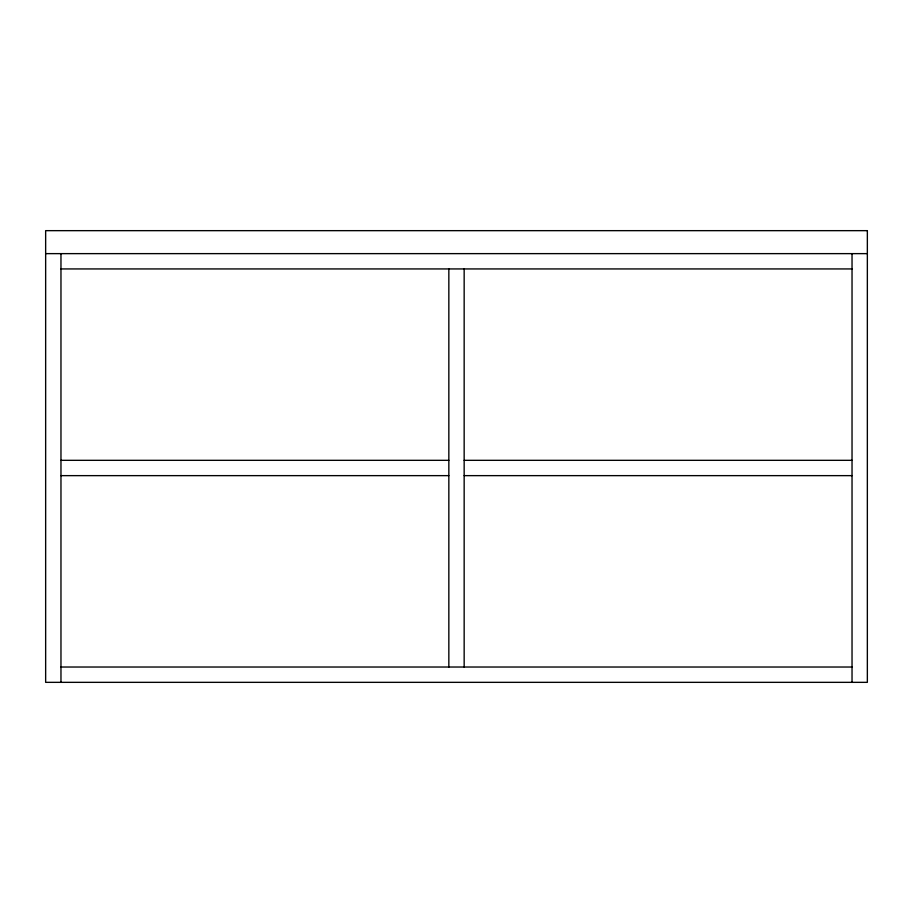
<?xml version="1.0" encoding="UTF-8"?>
<svg xmlns="http://www.w3.org/2000/svg" width="913" height="913" viewBox="0 0 913 913"><rect width="100%" height="100%" fill="white"/><g stroke="black" fill="none" stroke-linecap="round" stroke-linejoin="round"><path stroke-width="1.37" d="M45.65 253.631L867.35 253.631M60.966 268.936L852.034 268.936M60.966 460.323L448.842 460.323M464.158 460.323L852.034 460.323M60.966 475.639L448.842 475.639M464.158 475.639L852.034 475.639M60.966 667.026L852.034 667.026M852.034 253.631L852.034 682.342M464.158 268.936L464.158 667.026M448.842 268.936L448.842 667.026M60.966 253.631L60.966 682.342M867.35 230.658L45.65 230.658L45.65 682.342L867.35 682.342L867.35 230.658"/></g></svg>
